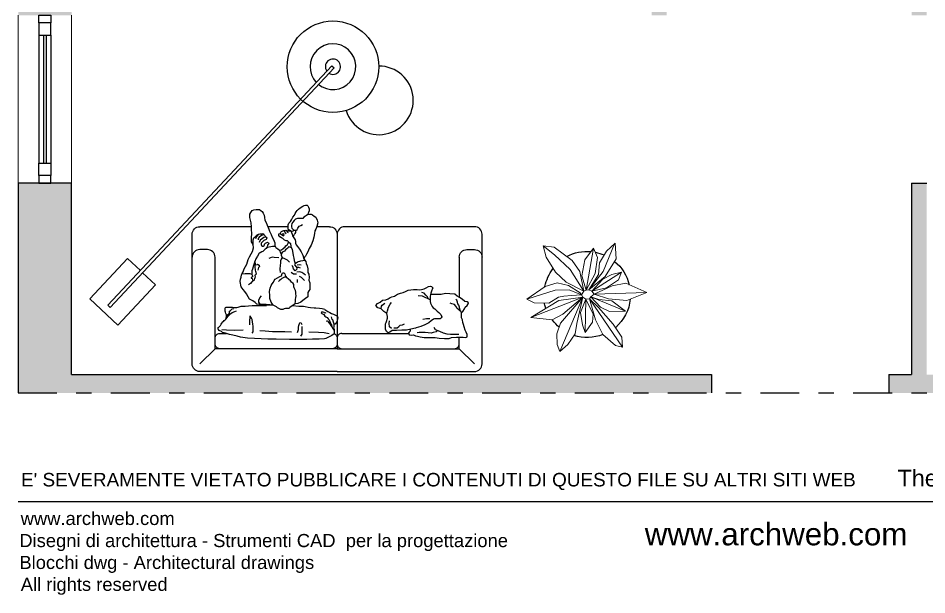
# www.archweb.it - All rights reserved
# Model space of a CAD drawing. Header units: millimetres. Extents: x 1294.6 to 1304.6, y 78.5 to 86.5.
# Drawn here: x 1294.57 to 1300.53, y 78.49 to 82.27 of the extents above; entities that cross this region are included whole.
import ezdxf

# ---------------------------------------------------------------- set-up
doc = ezdxf.new("R2010")
doc.units = ezdxf.units.MM
doc.linetypes.add('TRATTOPUNTOX2', pattern=[50.8, 25.4, -12.7, 0, -12.7])
for name, color, linetype in [('Archweb - blocchi dwg gratis', 2, 'Continuous'), ('ARREDI attrezzature - furniture', 175, 'Continuous'), ('MURATURA sezioni - wall sections', 7, 'Continuous'), ('SEZIONI medie - small sections', 2, 'Continuous')]:
    doc.layers.add(name, color=color, linetype=linetype)
doc.layers.add('MURATURA tratteggi - hatch walls', color=7, linetype='Continuous', lineweight=40, true_color=0xa8a8a8)
doc.layers.add('PIANTA - plant', color=7, linetype='Continuous', lineweight=13, true_color=0x398830)
doc.layers.add('PROIEZIONI - projections', color=145, linetype='Continuous', lineweight=13)
doc.layers.add('VETRATE sezioni - windows sections', color=7, linetype='Continuous', true_color=0x4d79ff)
doc.styles.add('AW', font='arial.ttf')

# ---------------------------------------------------------------- blocks, each defined once
blk = doc.blocks.new('Uomo seduto')
at = {"layer": 'ARREDI attrezzature - furniture'}
for p, q in [((2687.7254, 286.8674), (2687.7311, 286.8536)), ((2687.7311, 286.8536), (2687.7389, 286.8392)), ((2687.7653, 286.8158), (2687.7842, 286.8153)), ((2687.7842, 286.8153), (2687.8054, 286.8199)), ((2687.8054, 286.8199), (2687.8224, 286.8235)), ((2687.8764, 286.7346), (2687.888, 286.75)), ((2687.888, 286.75), (2687.8949, 286.7653))]:
    blk.add_line(p, q, dxfattribs=at)
for points in [[(2687.5683, 286.5451), (2687.5561, 286.5444), (2687.5527, 286.5497), (2687.5478, 286.5584), (2687.5436, 286.5688), (2687.5436, 286.5817), (2687.5473, 286.5927), (2687.5508, 286.5969), (2687.5516, 286.6052), (2687.5516, 286.6063), (2687.5402, 286.6036), (2687.5312, 286.6029), (2687.5214, 286.6074), (2687.5097, 286.6161), (2687.4991, 286.6229), (2687.4908, 286.6418), (2687.4859, 286.6595), (2687.4934, 286.6833), (2687.4995, 286.7014), (2687.5055, 286.7119), (2687.5078, 286.7312), (2687.5125, 286.7549), (2687.5185, 286.7778), (2687.5306, 286.8062), (2687.5433, 286.8285), (2687.5524, 286.8508), (2687.5614, 286.8647), (2687.5675, 286.8786), (2687.5746, 286.8855), (2687.5775, 286.8969), (2687.5739, 286.9026), (2687.5647, 286.9137), (2687.5626, 286.9267), (2687.5568, 286.9422), (2687.5519, 286.9615), (2687.5523, 286.9853), (2687.5455, 286.9971), (2687.5443, 287.019), (2687.5466, 287.0357), (2687.5394, 287.0534), (2687.5394, 287.0803), (2687.5398, 287.0974), (2687.5447, 287.1069), (2687.5526, 287.1171), (2687.5519, 287.1447), (2687.567, 287.1564), (2687.5844, 287.17), (2687.5988, 287.1803), (2687.617, 287.1886), (2687.6344, 287.1912), (2687.655, 287.2053), (2687.6698, 287.2159), (2687.6766, 287.2212), (2687.6979, 287.2216), (2687.7077, 287.2239), (2687.715, 287.2296), (2687.7294, 287.2285), (2687.7423, 287.2224), (2687.7506, 287.2171), (2687.7578, 287.2118), (2687.7704, 287.2049), (2687.7799, 287.1996), (2687.8007, 287.1973), (2687.8258, 287.1951), (2687.8721, 287.1955), (2687.8857, 287.1928), (2687.8979, 287.1822), (2687.9135, 287.1716), (2687.9339, 287.1609), (2687.9431, 287.1461), (2687.9548, 287.1268), (2687.9647, 287.1097), (2687.9768, 287.0976), (2687.9886, 287.0801), (2687.9951, 287.0447), (2687.9939, 287.0295), (2687.9882, 287.0162), (2687.9863, 287.001), (2687.9829, 286.9919), (2687.9769, 286.9806), (2687.9689, 286.9612), (2687.9529, 286.932), (2687.9431, 286.8998), (2687.9351, 286.8831), (2687.9233, 286.8637), (2687.9154, 286.8471), (2687.9078, 286.824), (2687.9112, 286.8031), (2687.9219, 286.7838), (2687.9219, 286.7591), (2687.92, 286.7291), (2687.9211, 286.703), (2687.9222, 286.6863), (2687.9226, 286.6597), (2687.9287, 286.6426), (2687.9321, 286.6241), (2687.9329, 286.6043), (2687.9264, 286.5929), (2687.9165, 286.5785), (2687.9055, 286.574), (2687.89, 286.5717), (2687.8699, 286.5732), (2687.8581, 286.5804), (2687.8513, 286.5861), (2687.8441, 286.596), (2687.8387, 286.61), (2687.8353, 286.626), (2687.8334, 286.6426), (2687.8258, 286.6582), (2687.8186, 286.6753), (2687.8084, 286.7007), (2687.8031, 286.7151), (2687.7932, 286.7364), (2687.7864, 286.7542), (2687.7773, 286.7705), (2687.7685, 286.7914), (2687.7693, 286.8099), (2687.7613, 286.8217), (2687.7484, 286.8312), (2687.7389, 286.8392), (2687.7241, 286.8376), (2687.7127, 286.8293), (2687.7017, 286.8175), (2687.6957, 286.8115), (2687.6862, 286.8012), (2687.682, 286.7925), (2687.6782, 286.7845), (2687.6846, 286.7788), (2687.6938, 286.7785), (2687.7044, 286.7739), (2687.7158, 286.7629), (2687.7237, 286.7584), (2687.7359, 286.7515), (2687.7412, 286.7428), (2687.7431, 286.7371), (2687.7416, 286.7329), (2687.7393, 286.7314), (2687.734, 286.7295), (2687.7302, 286.7261), (2687.7287, 286.7204), (2687.7237, 286.7162), (2687.7165, 286.7117), (2687.7105, 286.7102), (2687.7025, 286.7106), (2687.6953, 286.709), (2687.69, 286.7094), (2687.6862, 286.7121), (2687.6809, 286.7132), (2687.6771, 286.7121), (2687.6687, 286.7121), (2687.6642, 286.7159), (2687.66, 286.7219), (2687.6581, 286.7246), (2687.6558, 286.7345), (2687.6528, 286.7458), (2687.6478, 286.7511), (2687.6433, 286.7428), (2687.6387, 286.7348), (2687.6349, 286.7291), (2687.6315, 286.7246), (2687.63, 286.7166), (2687.6311, 286.7113), (2687.6406, 286.7113), (2687.6512, 286.7151), (2687.6573, 286.717), (2687.666, 286.7125), (2687.6717, 286.709), (2687.6782, 286.7056), (2687.6805, 286.7003), (2687.6816, 286.6935), (2687.6812, 286.6848), (2687.6801, 286.6741), (2687.6763, 286.6624), (2687.666, 286.6518), (2687.6596, 286.6408), (2687.6501, 286.6222), (2687.6405, 286.6088), (2687.6345, 286.5986), (2687.628, 286.5887), (2687.6212, 286.5796), (2687.6136, 286.5701), (2687.6014, 286.561), (2687.5847, 286.55), (2687.5771, 286.5474), (2687.5683, 286.5451)], [(2687.6344, 287.1912), (2687.6322, 287.1747), (2687.6329, 287.1658), (2687.6329, 287.1601), (2687.6312, 287.1519), (2687.6295, 287.1378), (2687.6298, 287.1282), (2687.6317, 287.1148), (2687.6338, 287.105), (2687.6372, 287.0954), (2687.6408, 287.087), (2687.6429, 287.0801), (2687.6434, 287.0717), (2687.6444, 287.0645), (2687.6482, 287.0588), (2687.659, 287.0492), (2687.6659, 287.0411), (2687.6781, 287.0291), (2687.6891, 287.0205), (2687.6973, 287.0162), (2687.704, 287.0164), (2687.7138, 287.0207), (2687.7215, 287.0258), (2687.7299, 287.0327), (2687.7382, 287.0389), (2687.7437, 287.0442)], [(2687.7799, 287.1996), (2687.7922, 287.1801), (2687.8008, 287.1568), (2687.8014, 287.1378), (2687.8026, 287.1097), (2687.7984, 287.0882), (2687.7928, 287.0711), (2687.7867, 287.0606), (2687.7781, 287.0502), (2687.7726, 287.0392), (2687.7659, 287.0294), (2687.7518, 287.0208), (2687.7346, 287.0122), (2687.7254, 287.0067), (2687.7211, 286.9932), (2687.7174, 286.9883), (2687.7101, 286.9889), (2687.7027, 286.9951), (2687.7003, 287.0024), (2687.696, 287.0122), (2687.6891, 287.0205)], [(2687.8631, 287.1954), (2687.8684, 287.1872), (2687.8731, 287.1801), (2687.8732, 287.1681), (2687.8658, 287.1531), (2687.8566, 287.1399)], [(2687.6092, 287.0101), (2687.5969, 287.0161), (2687.585, 287.028), (2687.5743, 287.0387)], [(2687.6207, 287.0509), (2687.6203, 287.0311)], [(2687.9112, 286.8031), (2687.9094, 286.7909), (2687.9094, 286.7723), (2687.9061, 286.7582), (2687.8948, 286.7497), (2687.8842, 286.7399), (2687.8764, 286.7346), (2687.8661, 286.7328), (2687.8536, 286.7313), (2687.8463, 286.7311), (2687.8417, 286.7338), (2687.8352, 286.7406), (2687.8337, 286.7441), (2687.8304, 286.7517), (2687.8249, 286.7549), (2687.8209, 286.7605), (2687.8261, 286.7697), (2687.8407, 286.7754), (2687.8496, 286.7839), (2687.8585, 286.7943), (2687.8585, 286.8014), (2687.8548, 286.8098), (2687.8495, 286.8125), (2687.8455, 286.814), (2687.8382, 286.8095), (2687.8362, 286.8052), (2687.8355, 286.7994), (2687.8297, 286.7946), (2687.8256, 286.7906), (2687.8168, 286.7879), (2687.8096, 286.7914), (2687.8083, 286.7982), (2687.8123, 286.8027), (2687.8161, 286.8054), (2687.8163, 286.8125), (2687.8194, 286.8185), (2687.8251, 286.8281), (2687.8322, 286.8338), (2687.8405, 286.8421), (2687.8478, 286.8472), (2687.8538, 286.8512), (2687.8636, 286.856), (2687.8709, 286.86), (2687.882, 286.8784), (2687.8918, 286.8955), (2687.8991, 286.9144), (2687.9089, 286.9392), (2687.9149, 286.9634), (2687.9189, 286.9759), (2687.9189, 286.9918), (2687.9194, 286.9988), (2687.9154, 287.008), (2687.9154, 287.014), (2687.9232, 287.0178), (2687.9235, 287.0231), (2687.9179, 287.0263), (2687.9144, 287.0339), (2687.9076, 287.0391), (2687.9023, 287.0334), (2687.8991, 287.0246), (2687.8976, 287.0195), (2687.8958, 287.015), (2687.8966, 287.005), (2687.8943, 286.9994), (2687.8895, 286.9944), (2687.892, 286.9788), (2687.8956, 286.9705), (2687.8971, 286.9486), (2687.8958, 286.9298), (2687.8991, 286.9144)], [(2687.911, 287.0365), (2687.9189, 287.0473), (2687.9273, 287.0589), (2687.9416, 287.066)], [(2687.5668, 287.003), (2687.5779, 286.9951), (2687.5921, 286.985), (2687.6048, 286.9816), (2687.6251, 286.9832)], [(2687.6345, 286.9261), (2687.6387, 286.9354), (2687.626, 286.9503), (2687.6232, 286.9641), (2687.6346, 286.9743), (2687.646, 286.9615), (2687.6503, 286.946), (2687.6567, 286.9397)], [(2687.6266, 286.9963), (2687.6465, 286.9963), (2687.6619, 286.9868)], [(2687.7205, 286.8885), (2687.7276, 286.899), (2687.731, 286.9093), (2687.7305, 286.9231), (2687.7328, 286.9389), (2687.7362, 286.9623), (2687.7344, 286.9851)], [(2687.888, 286.9371), (2687.8817, 286.932), (2687.8709, 286.9386), (2687.8696, 286.9469), (2687.8762, 286.9539), (2687.8789, 286.971)], [(2687.9194, 286.9988), (2687.9301, 286.9945), (2687.9492, 286.9945), (2687.9638, 286.9945), (2687.9846, 286.9965)], [(2687.6782, 286.7845), (2687.6666, 286.7948), (2687.6642, 286.8144), (2687.6558, 286.8341), (2687.6509, 286.8589), (2687.6478, 286.8746), (2687.6442, 286.8926), (2687.6415, 286.9062), (2687.6345, 286.9261), (2687.6188, 286.9161), (2687.5987, 286.9099), (2687.572, 286.9049)], [(2687.6224, 286.9347), (2687.6061, 286.9327), (2687.5952, 286.9364)], [(2687.626, 286.9503), (2687.6125, 286.9508), (2687.6024, 286.9543)], [(2687.66, 286.8242), (2687.671, 286.8207), (2687.678, 286.8184), (2687.684, 286.8253), (2687.6888, 286.8309), (2687.6991, 286.8367), (2687.7046, 286.8453), (2687.7128, 286.8506), (2687.721, 286.8558), (2687.7239, 286.8617), (2687.727, 286.8731), (2687.7205, 286.8885), (2687.704, 286.8948), (2687.6883, 286.9033), (2687.6716, 286.9175)], [(2687.6478, 286.7511), (2687.6356, 286.7712), (2687.6329, 286.7822), (2687.6337, 286.7935), (2687.6278, 286.8037), (2687.62, 286.8143), (2687.6067, 286.8323), (2687.5965, 286.8495), (2687.5843, 286.873), (2687.5775, 286.8969)], [(2687.7423, 286.8896), (2687.7727, 286.8868), (2687.7862, 286.8856), (2687.8086, 286.8951)], [(2687.8277, 286.7533), (2687.84, 286.7554), (2687.8501, 286.7628), (2687.8638, 286.7728), (2687.8716, 286.7888)], [(2687.7135, 286.7109), (2687.7043, 286.7159), (2687.7006, 286.7254), (2687.6939, 286.7303)], [(2687.734, 286.7295), (2687.7253, 286.7361), (2687.7202, 286.7399), (2687.7114, 286.7464), (2687.7079, 286.7417), (2687.7086, 286.7376), (2687.7094, 286.7325), (2687.7202, 286.7342)], [(2687.8385, 286.7372), (2687.8559, 286.743), (2687.8708, 286.7539), (2687.8783, 286.7639), (2687.8779, 286.7725)], [(2687.5516, 286.6052), (2687.5612, 286.6117), (2687.5685, 286.6157), (2687.5792, 286.6239), (2687.5851, 286.631), (2687.5895, 286.6327), (2687.6026, 286.6315), (2687.6204, 286.6317), (2687.6336, 286.6366), (2687.6424, 286.6444), (2687.6504, 286.6549), (2687.6565, 286.6649), (2687.6584, 286.6766), (2687.6594, 286.687), (2687.6565, 286.6956), (2687.6533, 286.7004), (2687.6455, 286.7058), (2687.6394, 286.7092), (2687.6311, 286.7113), (2687.6228, 286.7037), (2687.6172, 286.6952), (2687.6089, 286.6826), (2687.599, 286.6769), (2687.5875, 286.6701)], [(2687.6926, 286.7092), (2687.6904, 286.7186), (2687.6817, 286.7241)]]:
    blk.add_lwpolyline(points, dxfattribs=at)
blk = doc.blocks.new('Cuscino')
at = {"layer": 'ARREDI attrezzature - furniture'}
for points in [[(2707.0485, 285.5419), (2707.0601, 285.5628), (2707.067, 285.5752), (2707.0731, 285.5857), (2707.0781, 285.5989), (2707.0819, 285.6075), (2707.0874, 285.621), (2707.0935, 285.6249), (2707.1007, 285.6282), (2707.1095, 285.6271), (2707.1172, 285.6243), (2707.1266, 285.621), (2707.134, 285.6177), (2707.1371, 285.6158), (2707.1421, 285.6116), (2707.1423, 285.6058), (2707.147, 285.6031), (2707.1534, 285.6023), (2707.1605, 285.602), (2707.1677, 285.6017), (2707.1754, 285.6045), (2707.187, 285.6064), (2707.1983, 285.6061), (2707.2082, 285.6034), (2707.2116, 285.5989), (2707.2173, 285.5912), (2707.2218, 285.5816), (2707.2251, 285.5766), (2707.2289, 285.5686), (2707.2328, 285.5601), (2707.2372, 285.5521), (2707.2391, 285.5424), (2707.2422, 285.5073), (2707.2439, 285.4651), (2707.2466, 285.4271), (2707.2455, 285.3666), (2707.2469, 285.314), (2707.2457, 285.226), (2707.2462, 285.1712), (2707.2435, 285.0842), (2707.2422, 285.0387), (2707.2351, 284.9923), (2707.2307, 284.9696), (2707.2241, 284.9412), (2707.2191, 284.9192), (2707.213, 284.9007), (2707.2108, 284.8927), (2707.2089, 284.8839), (2707.2072, 284.8745), (2707.2011, 284.8662), (2707.1942, 284.8521), (2707.1881, 284.8465), (2707.1845, 284.8452), (2707.179, 284.8446), (2707.1751, 284.8454), (2707.1726, 284.849), (2707.166, 284.8548), (2707.1602, 284.8595), (2707.1527, 284.8634), (2707.1447, 284.8684), (2707.1378, 284.8758), (2707.1336, 284.8803), (2707.1281, 284.8847), (2707.1242, 284.8894), (2707.1184, 284.8949), (2707.1115, 284.8977), (2707.1001, 284.8977), (2707.0916, 284.8977), (2707.086, 284.8963), (2707.0816, 284.8933), (2707.0736, 284.8908), (2707.0669, 284.8902), (2707.0589, 284.8891), (2707.0517, 284.8891), (2707.047, 284.8899), (2707.0429, 284.8924), (2707.0409, 284.8966), (2707.0407, 284.9013), (2707.0407, 284.917), (2707.0407, 284.9217), (2707.0409, 284.9375), (2707.0426, 284.9461), (2707.0414, 284.953), (2707.041, 284.9646), (2707.0403, 284.9734), (2707.0335, 284.995), (2707.0326, 285.0194), (2707.0293, 285.041), (2707.0279, 285.0653), (2707.026, 285.0899), (2707.026, 285.1062), (2707.0252, 285.1596)], [(2707.1423, 285.6058), (2707.1295, 285.5999), (2707.1153, 285.5967), (2707.1116, 285.5918), (2707.1037, 285.5888), (2707.095, 285.5872)], [(2707.1584, 285.5888), (2707.1643, 285.5925), (2707.1768, 285.6017), (2707.187, 285.6064)], [(2707.0701, 285.5486), (2707.0709, 285.5424), (2707.0663, 285.5384), (2707.0643, 285.5327), (2707.0661, 285.5212), (2707.0695, 285.5193), (2707.0729, 285.5234), (2707.0806, 285.5356), (2707.0903, 285.5424), (2707.0946, 285.5501), (2707.1003, 285.5591), (2707.1088, 285.565), (2707.1147, 285.5725), (2707.1261, 285.5769), (2707.1362, 285.5817), (2707.1414, 285.5858), (2707.1457, 285.5875), (2707.1584, 285.5888)], [(2707.1584, 285.5888), (2707.1445, 285.5798), (2707.1365, 285.5752), (2707.1336, 285.5713), (2707.1289, 285.5681), (2707.1258, 285.5649), (2707.1246, 285.5599), (2707.1248, 285.5556), (2707.1253, 285.5526)], [(2707.2064, 285.5727), (2707.2008, 285.5398), (2707.1981, 285.5038), (2707.1965, 285.4401)], [(2707.1346, 285.3855), (2707.1477, 285.3931)], [(2707.2007, 285.3663), (2707.1798, 285.3718), (2707.166, 285.3721), (2707.1553, 285.3727), (2707.1474, 285.3752), (2707.141, 285.3779), (2707.1367, 285.3806), (2707.1346, 285.3855)], [(2707.1601, 285.3935), (2707.1733, 285.3933), (2707.186, 285.3931), (2707.1973, 285.3931), (2707.2059, 285.3931), (2707.2116, 285.3928), (2707.217, 285.3905), (2707.2236, 285.3843)], [(2707.1905, 285.1188), (2707.1927, 285.1522), (2707.1964, 285.2017), (2707.1945, 285.2827), (2707.1959, 285.3259)], [(2707.2081, 285.0673), (2707.1994, 285.0746), (2707.1878, 285.0754), (2707.1631, 285.0739), (2707.1501, 285.0712), (2707.1353, 285.0695), (2707.1195, 285.0663), (2707.1107, 285.0632), (2707.1031, 285.0582), (2707.0967, 285.053), (2707.0983, 285.0516), (2707.1028, 285.0513), (2707.1087, 285.0513), (2707.1239, 285.0504), (2707.1337, 285.0502), (2707.1535, 285.0502)], [(2707.1879, 284.8682), (2707.1896, 284.8996), (2707.1901, 284.9514), (2707.1884, 285.009)], [(2707.0959, 284.8977), (2707.0873, 284.9062), (2707.0851, 284.9131), (2707.0794, 284.9176), (2707.073, 284.9187), (2707.0662, 284.9187), (2707.061, 284.9254), (2707.0516, 284.9358), (2707.0489, 284.9456)], [(2707.1184, 284.8949), (2707.1001, 284.9093), (2707.0896, 284.9188), (2707.082, 284.9269), (2707.0754, 284.9354), (2707.0671, 284.9534), (2707.0647, 284.9632)]]:
    blk.add_lwpolyline(points, dxfattribs=at)
blk = doc.blocks.new('Cuscino3')
at = {"layer": 'ARREDI attrezzature - furniture'}
for points in [[(2700.4399, 287.2294), (2700.4576, 287.2229), (2700.4745, 287.2215), (2700.499, 287.2193), (2700.5089, 287.2193), (2700.5332, 287.2171), (2700.5482, 287.2145), (2700.5691, 287.2112), (2700.5801, 287.2094), (2700.6047, 287.2079), (2700.6095, 287.2079), (2700.652, 287.2053), (2700.6538, 287.2052)], [(2700.7777, 287.1997), (2700.7897, 287.1997), (2700.8219, 287.2013)]]:
    blk.add_lwpolyline(points, dxfattribs=at)
at = {"layer": 'ARREDI attrezzature - furniture', "rotation": 89.26361393446405}
blk.add_blockref('Cuscino', (2951.1672, -2423.2653), dxfattribs=at)
blk = doc.blocks.new('Cuscini')
at = {"layer": 'ARREDI attrezzature - furniture'}
for points in [[(2686.8833, 287.3603), (2686.8833, 287.371), (2686.8886, 287.378), (2686.8942, 287.3855), (2686.89, 287.3966), (2686.8749, 287.3971), (2686.862, 287.3962), (2686.8562, 287.398), (2686.8483, 287.402), (2686.835, 287.4042), (2686.8182, 287.4082), (2686.7903, 287.4121), (2686.7734, 287.4121), (2686.7451, 287.4126), (2686.7184, 287.4142), (2686.6918, 287.4178), (2686.6574, 287.4203), (2686.6274, 287.4192), (2686.6121, 287.4125), (2686.5799, 287.4114), (2686.5536, 287.41), (2686.5347, 287.4111), (2686.5169, 287.4122), (2686.5094, 287.4078), (2686.5094, 287.3939), (2686.5161, 287.3775), (2686.5219, 287.3648), (2686.5297, 287.3443), (2686.5333, 287.3284), (2686.5372, 287.314), (2686.5405, 287.2982), (2686.5456, 287.2831), (2686.5456, 287.2693), (2686.5459, 287.2518), (2686.5383, 287.2423), (2686.5267, 287.2251), (2686.522, 287.2148), (2686.51, 287.2034), (2686.5017, 287.1926), (2686.5008, 287.1851), (2686.51, 287.1801), (2686.5242, 287.1762), (2686.5421, 287.1618), (2686.5586, 287.1498), (2686.5746, 287.1418), (2686.591, 287.1294), (2686.6222, 287.1258), (2686.6515, 287.1254), (2686.6804, 287.1302), (2686.6942, 287.1311), (2686.7204, 287.1302), (2686.7498, 287.1322)], [(2686.5643, 287.3926), (2686.5935, 287.3934), (2686.6194, 287.3942), (2686.6404, 287.3912), (2686.6651, 287.385), (2686.6892, 287.3741), (2686.7158, 287.362), (2686.7245, 287.3483)], [(2686.7025, 287.368), (2686.7133, 287.3766), (2686.7327, 287.3814), (2686.746, 287.3846), (2686.7843, 287.3808), (2686.8227, 287.3795), (2686.8365, 287.3834)], [(2687.0322, 287.2746), (2687.0348, 287.2561), (2687.0412, 287.2518), (2687.0554, 287.2424), (2687.0649, 287.2329), (2687.0727, 287.2243), (2687.0847, 287.22), (2687.0946, 287.2183), (2687.1067, 287.2032), (2687.0959, 287.1907), (2687.08, 287.1804), (2687.064, 287.1692), (2687.0425, 287.1658), (2687.0279, 287.1589), (2687.0141, 287.1499), (2687.0025, 287.146), (2686.9848, 287.1425), (2686.9659, 287.1279), (2686.9452, 287.1219), (2686.9285, 287.1172), (2686.9142, 287.112), (2686.8949, 287.1038), (2686.8781, 287.1004), (2686.8613, 287.0982), (2686.8376, 287.0978), (2686.8213, 287.0995), (2686.8079, 287.0974), (2686.7916, 287.0944), (2686.7778, 287.0866), (2686.7623, 287.0793), (2686.7494, 287.0759), (2686.7421, 287.0784), (2686.7347, 287.0866), (2686.7382, 287.0978), (2686.7412, 287.103), (2686.7425, 287.1098), (2686.7472, 287.1228), (2686.7498, 287.1322), (2686.7511, 287.1438), (2686.7507, 287.152), (2686.7511, 287.1662), (2686.7524, 287.1778), (2686.7502, 287.1882), (2686.7459, 287.1976), (2686.739, 287.2088), (2686.7322, 287.2183), (2686.7214, 287.2247), (2686.705, 287.2406), (2686.6938, 287.2484), (2686.6814, 287.2622), (2686.6749, 287.2781), (2686.6788, 287.2832), (2686.6857, 287.2906), (2686.6977, 287.2897), (2686.7124, 287.2901), (2686.7227, 287.2901), (2686.7287, 287.294), (2686.7451, 287.3048), (2686.7593, 287.3172), (2686.786, 287.3297), (2686.8135, 287.3409), (2686.8432, 287.3499), (2686.8484, 287.3512), (2686.8785, 287.3594), (2686.9074, 287.3646), (2686.9375, 287.3654), (2686.9719, 287.3671), (2686.9999, 287.3676), (2687.0154, 287.3788), (2687.0279, 287.3826), (2687.0382, 287.3736), (2687.0438, 287.359), (2687.0447, 287.3357), (2687.0447, 287.3237), (2687.0408, 287.3155), (2687.0369, 287.3086), (2687.0318, 287.2871), (2687.0322, 287.2746)], [(2686.9896, 287.3499), (2686.9687, 287.3493), (2686.9578, 287.3409), (2686.9478, 287.3331), (2686.9338, 287.3311), (2686.9206, 287.3238)], [(2687.0048, 287.3531), (2687.0186, 287.3433), (2687.0213, 287.3222), (2687.0181, 287.3037)], [(2686.7537, 287.2905), (2686.7767, 287.2911), (2686.7991, 287.2946)], [(2686.5459, 287.2518), (2686.555, 287.2333), (2686.5587, 287.2146), (2686.5629, 287.2007), (2686.5708, 287.1924), (2686.5722, 287.1813), (2686.5772, 287.1694), (2686.5828, 287.1646)], [(2686.5494, 287.2447), (2686.5584, 287.2361), (2686.5658, 287.229), (2686.5758, 287.2223), (2686.5827, 287.2082), (2686.5911, 287.1965), (2686.6091, 287.1916), (2686.6198, 287.1887)], [(2687.0348, 287.2561), (2687.0322, 287.239), (2687.0251, 287.215), (2687.0139, 287.1944), (2687.005, 287.1844)], [(2687.0727, 287.2243), (2687.0707, 287.2077), (2687.0662, 287.2005), (2687.0476, 287.1876)], [(2686.7511, 287.1662), (2686.7649, 287.1603), (2686.7689, 287.1465), (2686.7792, 287.1355), (2686.7913, 287.1224), (2686.8053, 287.1172)], [(2686.7649, 287.1603), (2686.7846, 287.1518), (2686.8011, 287.1424), (2686.8292, 287.1404)]]:
    blk.add_lwpolyline(points, dxfattribs=at)
blk = doc.blocks.new('A$C37473457')
at = {"layer": 'ARREDI attrezzature - furniture'}
for name, p in [('Cuscino3', (-2700.3588, -287.4852)), ('Cuscini', (-2687.3612, -287.4864)), ('Uomo seduto', (-2687.3602, -287.4854))]:
    blk.add_blockref(name, p, dxfattribs=at)
blk = doc.blocks.new('Divano 3')
at = {"layer": 'ARREDI attrezzature - furniture'}
for p, q in [((2699.5588, 287.4852), (2699.4588, 287.5852)), ((2701.1588, 287.4852), (2701.2588, 287.5852)), ((2699.5588, 287.4152), (2699.5591, 287.4092)), ((2700.3288, 287.3852), (2699.8914, 287.3852)), ((2701.1288, 287.3852), (2701.0841, 287.3852)), ((2699.5588, 286.8852), (2699.5588, 287.1452)), ((2700.4088, 286.6852), (2700.4927, 286.6852)), ((2700.6798, 286.6852), (2700.8131, 286.6852)), ((2700.9208, 286.6852), (2701.2588, 286.6852))]:
    blk.add_line(p, q, dxfattribs=at)
for points in [[(2700.3588, 287.6352), (2699.4588, 287.6352, 0.414214), (2699.4088, 287.5852), (2699.4088, 286.7352, 0.414214), (2699.4588, 286.6852), (2700.3088, 286.6852, 0.414214), (2700.3588, 286.7352), (2700.3588, 287.4852)], [(2700.3588, 287.6352), (2701.2588, 287.6352, -0.414214), (2701.3088, 287.5852), (2701.3088, 286.7352, -0.414214), (2701.2588, 286.6852)], [(2700.3288, 287.3852), (2700.3288, 287.3852, 0.414214), (2700.3588, 287.4152), (2700.3588, 287.4552, 0.414214), (2700.3288, 287.4852), (2699.5888, 287.4852, 0.414214), (2699.5588, 287.4552)], [(2700.4088, 286.6852, -0.414214), (2700.3588, 286.7352), (2700.3588, 287.4852)], [(2700.3795, 287.3866), (2700.3795, 287.3866, -0.325151), (2700.3588, 287.4152), (2700.3588, 287.4552, -0.414214), (2700.3888, 287.4852), (2701.1288, 287.4852, -0.414214), (2701.1588, 287.4552), (2701.1588, 287.4152, -0.414214), (2701.1288, 287.3852)], [(2701.1588, 287.4852), (2701.1588, 286.8852, 0.414214), (2701.2088, 286.8352), (2701.2588, 286.8352, 0.414214), (2701.3088, 286.8852)], [(2699.5588, 286.8852), (2699.5588, 286.8852, -0.414214), (2699.5088, 286.8352), (2699.4588, 286.8352, -0.414214), (2699.4088, 286.8852)]]:
    blk.add_lwpolyline(points, format="xyb", dxfattribs=at)
for points in [[(2700.3588, 287.4852), (2699.5588, 287.4852)], [(2699.5588, 287.4852), (2699.5588, 287.4152)], [(2700.3588, 287.4852), (2701.1588, 287.4852)]]:
    blk.add_lwpolyline(points, dxfattribs=at)
blk.add_blockref('A$C37473457', (2700.3588, 287.4852))
blk = doc.blocks.new('Vaso interno1')
at = {"layer": 'ARREDI attrezzature - furniture'}
for p, q in [((0.3016, 0.1307), (0.2983, 0.1356)), ((0.3241, -0.0028), (0.3241, 0.0005))]:
    blk.add_line(p, q, dxfattribs=at)
for radius, start, end in [(0.3243, 98.3326, 131.3326), (0.3189, 47.4717, 73.4717), (0.3245, 137.2259, 149.2259), (0.3247, 165.5476, 202.5476), (0.3234, 17.7994, 23.7994), (0.3184, 346.4589, 359.4589), (0.3188, 283.8243, 323.8243), (0.3249, 221.5623, 264.5623)]:
    blk.add_arc((0.0057, 0.0002), radius, start, end, dxfattribs=at)
at = {"layer": 'PIANTA - plant'}
for p, q in [((-0.0056, 0.4329), (0.0559, 0.488)), ((0.0252, 0.3843), (0.0559, 0.488)), ((0.0559, 0.488), (0.0867, 0.4054)), ((-0.0575, 0.2725), (-0.0056, 0.4329)), ((-0.004, 0.2271), (0.0252, 0.3843)), ((0.0867, 0.4054), (0.0965, 0.2757)), ((-0.0543, 0.172), (-0.0575, 0.2725)), ((0.0965, 0.2757), (0.0754, 0.1688)), ((0.0964, 0.3059), (0.0916, 0.3075)), ((-0.2228, 0.1785), (-0.239, 0.253)), ((-0.239, 0.253), (-0.1353, 0.2206)), ((-0.0105, 0.031), (-0.239, 0.253)), ((-0.1353, 0.2206), (-0.0478, 0.1363)), ((0.0073, 0.0359), (-0.004, 0.2271)), ((0.1321, 0.2028), (0.2212, 0.2352)), ((0.1759, 0.1671), (0.3882, 0.2368)), ((0.2212, 0.2352), (0.3882, 0.2368)), ((0.3882, 0.2368), (0.3574, 0.1833)), ((-0.3281, 0.0893), (-0.3913, 0.1898)), ((-0.3913, 0.1898), (-0.3054, 0.1785)), ((-0.1936, 0.0699), (-0.3848, 0.1866)), ((-0.3054, 0.1785), (-0.2098, 0.138)), ((-0.2731, 0.1663), (-0.2748, 0.1646)), ((-0.1369, 0.0926), (-0.2228, 0.1785)), ((-0.2098, 0.138), (-0.1531, 0.0731)), ((0.0073, 0.0359), (-0.0543, 0.172)), ((-0.0478, 0.1363), (-0.0105, 0.031)), ((0.0754, 0.1688), (0.0073, 0.0359)), ((0.0365, 0.0424), (0.0754, 0.138)), ((0.0754, 0.138), (0.1321, 0.2028)), ((0.0916, 0.1088), (0.1759, 0.1671)), ((0.3574, 0.1833), (0.2731, 0.1169)), ((-0.1839, 0.031), (-0.3281, 0.0893)), ((-0.0283, 0.0213), (-0.1936, 0.0699)), ((-0.1531, 0.0731), (-0.0283, 0.0213)), ((-0.0105, 0.031), (-0.1369, 0.0926)), ((0.0381, 0.0245), (0.0916, 0.1088)), ((0.0414, 0.0035), (0.4432, 0.1088)), ((0.0414, 0.0035), (0.1985, 0.0893)), ((0.1499, 0.0942), (0.1013, 0.0634)), ((0.1872, 0.1104), (0.1499, 0.0942)), ((0.2731, 0.1169), (0.1872, 0.1104)), ((0.1985, 0.0893), (0.4432, 0.1088)), ((0.4432, 0.1088), (0.325, 0.0002)), ((-0.3022, -0.0144), (-0.2341, 0.0132)), ((-0.0413, 0.0018), (-0.3022, -0.0144)), ((-0.2341, 0.0132), (-0.1596, 0.0245)), ((-0.0283, 0.0213), (-0.1839, 0.031)), ((-0.1596, 0.0245), (-0.0413, 0.0018)), ((-0.0413, 0.0018), (-0.1434, -0.0419)), ((0.0381, 0.0245), (0.0365, 0.0424)), ((0.1013, 0.0634), (0.0381, 0.0245)), ((0.2342, -0.0111), (0.0414, 0.0035)), ((0.0414, 0.0035), (0.2877, -0.0549)), ((0.1921, -0.1294), (0.0414, 0.0035)), ((0.0414, 0.0035), (0.4173, -0.2234)), ((0.325, 0.0002), (0.2342, -0.0111)), ((-0.0413, -0.0273), (-0.367, -0.2477)), ((-0.2503, -0.0468), (-0.3022, -0.0144)), ((-0.2795, -0.1003), (-0.1871, -0.0549)), ((-0.1434, -0.0419), (-0.2503, -0.0468)), ((-0.1871, -0.0549), (-0.0413, -0.0273)), ((-0.0089, -0.029), (-0.1547, -0.2672)), ((-0.0413, -0.0273), (-0.1077, -0.1197)), ((-0.0462, -0.0792), (-0.0089, -0.029)), ((-0.0089, -0.029), (-0.0218, -0.1327)), ((-0.0089, -0.1262), (0.0073, -0.0338)), ((0.0073, -0.0338), (0.0203, -0.4714)), ((0.0073, -0.0354), (0.064, -0.1878)), ((0.0316, -0.0208), (0.1224, -0.0776)), ((0.0527, -0.1424), (0.0316, -0.0208)), ((0.0316, -0.0208), (0.1823, -0.2202)), ((0.2877, -0.0549), (0.3574, -0.1035)), ((-0.367, -0.2477), (-0.2795, -0.1003)), ((-0.1077, -0.1197), (-0.2114, -0.2088)), ((-0.1191, -0.144), (-0.0462, -0.0792)), ((-0.0218, -0.1327), (-0.0575, -0.1991)), ((-0.0251, -0.2915), (-0.0089, -0.1262)), ((0.1224, -0.0776), (0.1645, -0.1618)), ((0.2472, -0.1845), (0.1921, -0.1294)), ((0.3574, -0.1035), (0.4027, -0.1683)), ((-0.1547, -0.2672), (-0.1191, -0.144)), ((-0.0575, -0.1991), (-0.1547, -0.2672)), ((0.0916, -0.1894), (0.0527, -0.1424)), ((0.064, -0.1878), (0.0819, -0.3093)), ((0.1823, -0.2202), (0.0916, -0.1894)), ((0.1645, -0.1618), (0.1823, -0.2202)), ((0.3379, -0.2153), (0.2472, -0.1845)), ((0.4027, -0.1683), (0.4173, -0.2234)), ((-0.2114, -0.2088), (-0.367, -0.2477)), ((0.4173, -0.2234), (0.3379, -0.2153)), ((-0.0202, -0.4098), (-0.0251, -0.2915)), ((-0.0251, -0.3232), (-0.0235, -0.3232)), ((0.0819, -0.3093), (0.0543, -0.4308)), ((0.0203, -0.4714), (-0.0202, -0.4098)), ((0.0543, -0.4308), (0.0203, -0.4714))]:
    blk.add_line(p, q, dxfattribs=at)
blk.add_lwpolyline([(-0.0105, 0.031), (0.0073, 0.0359), (0.0381, 0.0245), (0.0414, 0.0035), (0.0316, -0.0208), (0.0074, -0.0356), (-0.0089, -0.029), (-0.0413, -0.0273), (-0.0413, 0.0018), (-0.0283, 0.0213), (-0.0105, 0.031)], dxfattribs=at)
blk = doc.blocks.new('lampada - lamp - yt64aw25')
at = {"layer": 'ARREDI attrezzature - furniture'}
blk.add_lwpolyline([(593.9651, 686.0242), (593.8638, 685.9667), (593.6853, 686.2812), (593.9053, 686.406), (594.0838, 686.0915), (593.9825, 686.034)], dxfattribs=at)
blk.add_lwpolyline([(593.8113, 686.2952), (593.8287, 686.3051), (594.8898, 684.4352), (594.8725, 684.4253)], close=True, dxfattribs=at)
for radius, start, end in [(0.15, 123.39696, 115.75185), (0.05, 131.11136, 108.03745)]:
    blk.add_arc((594.8812, 684.4303), radius, start, end, dxfattribs=at)

msp = doc.modelspace()

# ---------------------------------------------------------------- hatches: boundary and pattern name
at = {"layer": 'MURATURA tratteggi - hatch walls', "ltscale": 0.02}
h = msp.add_hatch(color=256, dxfattribs=at)
h.dxf.hatch_style = 1
h.paths.add_polyline_path([(1294.9247, 85.1771), (1299.0016, 85.1771), (1299.0016, 85.2971), (1294.5747, 85.2971), (1294.5747, 84.6804), (1294.9247, 84.6804)])
h.paths.add_polyline_path([(1294.9247, 81.1863), (1294.5747, 81.1863), (1294.5747, 79.8105), (1299.1184, 79.8105), (1299.1184, 79.9305), (1294.9247, 79.9305)])
h.paths.add_polyline_path([(1294.9247, 82.8366), (1294.5747, 82.8366), (1294.5747, 82.2866), (1294.9247, 82.2866)])
h.paths.add_polyline_path([(1304.5784, 81.1863), (1304.2284, 81.1863), (1304.2284, 80.5505), (1304.2284, 79.9305), (1300.5284, 79.9305), (1300.5284, 81.1863), (1300.4284, 81.1863), (1300.4284, 79.9305), (1300.2784, 79.9305), (1300.2784, 79.8105), (1304.5784, 79.8105)])
h.paths.add_polyline_path([(1304.5784, 82.8366), (1304.2284, 82.8366), (1304.2284, 82.2866), (1304.5784, 82.2866)])
h.paths.add_polyline_path([(1304.5784, 85.2971), (1300.1016, 85.2971), (1300.1016, 85.1771), (1304.2284, 85.1771), (1304.2284, 84.6804), (1304.5784, 84.6804)])
h.paths.add_polyline_path([(1300.5284, 83.5866), (1300.4284, 83.5866), (1300.4284, 82.9866), (1298.8247, 82.9866), (1298.8247, 83.5866), (1298.7247, 83.5866), (1298.7247, 82.2866), (1298.8247, 82.2866), (1298.8247, 82.8866), (1300.4284, 82.8866), (1300.4284, 82.2866), (1300.5284, 82.2866)])

# ---------------------------------------------------------------- linework, layer by layer
at = {"layer": 'Archweb - blocchi dwg gratis', "color": 253}
msp.add_line((1294.5747, 79.0992), (1304.5784, 79.0992), dxfattribs=at)
at = {"layer": 'ARREDI attrezzature - furniture'}
msp.add_circle((1296.6374, 81.9495), 0.3, dxfattribs=at)
at = {"layer": 'ARREDI attrezzature - furniture', "ltscale": 0.02}
msp.add_arc((1296.9382, 81.7288), 0.225, 197.23284, 90.21569, dxfattribs=at)
at = {"layer": 'MURATURA sezioni - wall sections'}
msp.add_line((1294.9247, 81.1863), (1294.5747, 81.1863), dxfattribs=at)
at = {"layer": 'MURATURA sezioni - wall sections', "ltscale": 0.02}
for p, q in [((1294.5747, 81.1863), (1294.5747, 79.8105)), ((1294.9247, 79.9305), (1294.9247, 81.1863)), ((1294.9247, 80.5505), (1294.9247, 81.1863)), ((1300.4284, 81.1863), (1300.4284, 79.9305)), ((1300.4284, 81.1863), (1300.5284, 81.1863)), ((1294.9247, 79.9305), (1299.1184, 79.9305)), ((1299.1184, 79.9305), (1299.1184, 79.8105)), ((1300.2784, 79.9305), (1300.4284, 79.9305)), ((1300.2784, 79.9305), (1300.2784, 79.8105))]:
    msp.add_line(p, q, dxfattribs=at)
at = {"layer": 'MURATURA sezioni - wall sections', "linetype": 'TRATTOPUNTOX2', "ltscale": 0.01}
msp.add_line((1294.5747, 79.8105), (1304.5784, 79.8105), dxfattribs=at)
at = {"layer": 'PROIEZIONI - projections', "ltscale": 0.02}
for p, q in [((1294.5747, 82.2866), (1294.5747, 81.1863)), ((1294.9247, 81.1863), (1294.9247, 82.2866))]:
    msp.add_line(p, q, dxfattribs=at)
at = {"layer": 'SEZIONI medie - small sections'}
for points in [[(1294.7897, 82.2366), (1294.7097, 82.2366), (1294.7097, 82.2866), (1294.7897, 82.2866)], [(1294.7897, 82.2366), (1294.7097, 82.2366), (1294.7097, 82.1566), (1294.7897, 82.1566)], [(1294.7897, 81.2363), (1294.7097, 81.2363), (1294.7097, 81.3163), (1294.7897, 81.3163)], [(1294.7897, 81.2363), (1294.7097, 81.2363), (1294.7097, 81.1863), (1294.7897, 81.1863)]]:
    msp.add_lwpolyline(points, close=True, dxfattribs=at)
at = {"layer": 'VETRATE sezioni - windows sections', "color": 251}
for p, q in [((1294.7097, 82.1566), (1294.7097, 81.3163)), ((1294.7897, 82.1566), (1294.7897, 81.3163))]:
    msp.add_line(p, q, dxfattribs=at)
at = {"layer": 'VETRATE sezioni - windows sections'}
for p, q in [((1294.7417, 82.1566), (1294.7417, 81.3163)), ((1294.7578, 82.1566), (1294.7578, 81.3163))]:
    msp.add_line(p, q, dxfattribs=at)

# ---------------------------------------------------------------- block references
at = {"layer": 'ARREDI attrezzature - furniture'}
for name, p, rotation in [('lampada - lamp - yt64aw25', (2127.6131, -281.1036), 107.395438137934), ('Divano 3', (3997.0234, 367.5857), 180)]:
    msp.add_blockref(name, p, dxfattribs=dict(at, rotation=rotation))
at = {"layer": 'ARREDI attrezzature - furniture', "xscale": -0.8783406125561104, "yscale": 0.8783406125561103, "zscale": 0.8783406125561103, "rotation": 35.96450255015569}
msp.add_blockref('Vaso interno1', (1298.3052, 80.4561), dxfattribs=at)

# ---------------------------------------------------------------- texts
at = {"layer": 'Archweb - blocchi dwg gratis', "color": 1, "style": 'AW'}
msp.add_text('The contents of this file cannot be published on other websites', height=0.109614, dxfattribs=at).set_placement((1300.3363, 79.1968))
at = {"layer": 'Archweb - blocchi dwg gratis', "color": 7, "style": 'AW'}
msp.add_text("E' SEVERAMENTE VIETATO PUBBLICARE I CONTENUTI DI QUESTO FILE SU ALTRI SITI WEB", height=0.088702, dxfattribs=at).set_placement((1294.5934, 79.1969))
at = {"layer": 'Archweb - blocchi dwg gratis', "color": 251, "style": 'AW'}
for s, p in [('www.archweb.com', (1294.5912, 78.944)), ('Disegni di architettura - Strumenti CAD  per la progettazione', (1294.5823, 78.799)), ('Blocchi dwg - Architectural drawings', (1294.5828, 78.6555)), ('All rights reserved', (1294.5916, 78.512))]:
    msp.add_text(s, height=0.086098, dxfattribs=at).set_placement(p)
at = {"layer": 'Archweb - blocchi dwg gratis', "style": 'AW'}
msp.add_text('www.archweb.com', height=0.146777, dxfattribs=at).set_placement((1298.6807, 78.8107))

doc.saveas('drawing.dxf')
